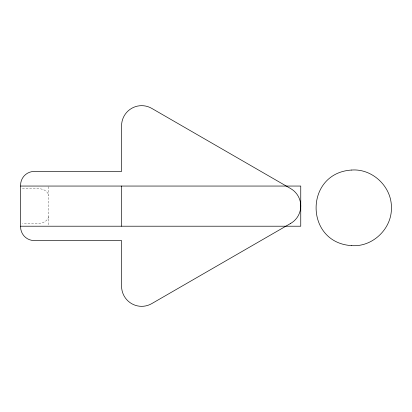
<?xml version="1.0" encoding="UTF-8"?>
<svg xmlns="http://www.w3.org/2000/svg" width="412" height="412" viewBox="0 0 412 412"><rect width="100%" height="100%" fill="white"/><g stroke="black" fill="none" stroke-linecap="round" stroke-linejoin="round"><path stroke-width="0.31" stroke-dasharray="2.06 1.54" d="M48.755 216.702C45.469 226.914 29.803 222.526 22.413 223.68M22.413 188.32C29.803 189.474 45.469 185.086 48.755 195.298M48.755 186.688L48.755 226.209"/><path stroke-width="0.62" d="M351.709 170.043C304.236 172.808 304.236 242.864 351.709 245.624M351.714 170.043C372.592 168.426 391.92 186.986 391.4 207.833C391.92 228.681 372.592 247.241 351.714 245.624M20.6 186.054L300.755 186.054L300.755 226.209L20.6 226.209M121.586 186.054L121.586 226.209M290.718 223.386L151.704 303.644A20.08 20.08 0 0 1 121.586 286.258L121.586 240.572L34.248 240.572A13.648 13.648 0 0 1 20.6 226.924L20.6 185.076A13.648 13.648 0 0 1 34.248 171.428L121.586 171.428L121.586 125.742A20.08 20.08 0 0 1 151.704 108.356L290.718 188.614A20.08 20.08 0 0 1 290.718 223.386"/></g></svg>
